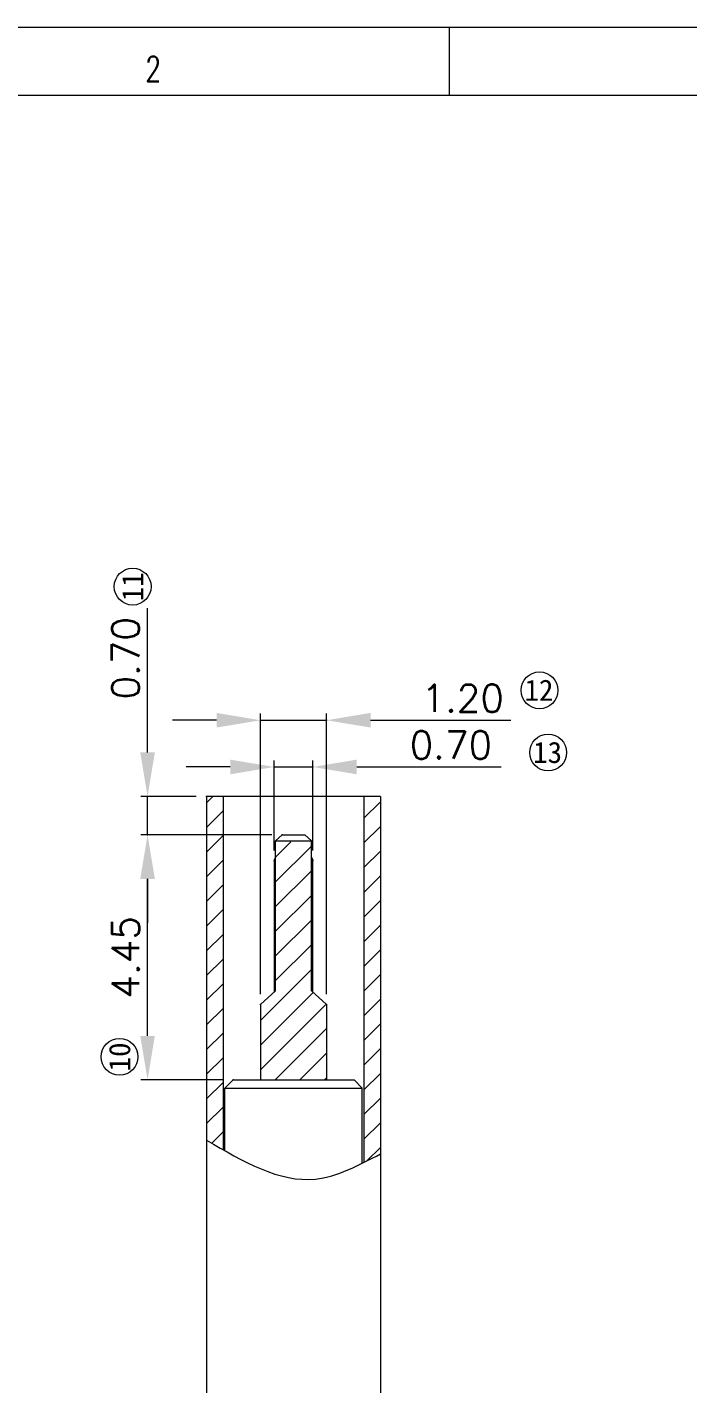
# Model space of a CAD drawing. Extents: x 2510 to 2656, y 708 to 759.
# Drawn here: x 2527.86 to 2539.87, y 734.01 to 758.68 of the extents above; entities that cross this region are included whole.
import ezdxf
from ezdxf.enums import TextEntityAlignment as Align

# ---------------------------------------------------------------- set-up
doc = ezdxf.new("R2010")
doc.units = 0
doc.header["$MEASUREMENT"] = 0
doc.layers.get('0').update_dxf_attribs({"linetype": 'CONTINUOUS', "lineweight": 20})
doc.layers.add('HANBO', color=7, linetype='CONTINUOUS', lineweight=9)
doc.styles.add('ROMANS', font='ROMANS.SHX', dxfattribs={"bigfont": 'gbcbig.shx'})
doc.styles.add('style2', font='')
doc.styles.get('style2').set_extended_font_data('SimSun')
doc.dimstyles.new('汉博电子', dxfattribs={"dimtxt": 0.5, "dimasz": 0.8, "dimexe": 0.12, "dimexo": 0.19, "dimgap": 0.15, "dimtad": 1, "dimzin": 1, "dimdsep": 46, "dimtxsty": 'ROMANS', "dimcen": 2.13, "dimclrd": 3, "dimclre": 3, "dimclrt": 2, "dimazin": 2, "dimtfac": 1, "dimtmove": 0, "dimatfit": 3, "dimfxl": 1, "dimlwd": 13, "dimlwe": 13, "dimarcsym": 0})

# ---------------------------------------------------------------- blocks, each defined once
blk = doc.blocks.new('*D19')
at = {"color": 3, "lineweight": 13, "transparency": 16777216}
for p, q in [((2531.554, 745.225), (2530.754, 745.225)), ((2532.354, 743.707), (2532.354, 745.345)), ((2532.354, 745.225), (2533.054, 745.225)), ((2533.054, 743.707), (2533.054, 745.345)), ((2533.854, 745.225), (2536.477, 745.225))]:
    blk.add_line(p, q, dxfattribs=at)
at = {"color": 3, "transparency": 16777216}
for points in [[(2531.554, 745.358), (2531.554, 745.092), (2532.354, 745.225)], [(2533.854, 745.358), (2533.854, 745.092), (2533.054, 745.225)]]:
    blk.add_solid(points, dxfattribs=at)
at = {"layer": 'HANBO', "color": 0, "transparency": 16777216}
for p in [(2533.054, 745.225), (2532.354, 743.517), (2533.054, 743.517)]:
    blk.add_point(p, dxfattribs=at)
at = {"color": 2, "transparency": 16777216, "insert": (2535.566, 745.625), "char_height": 0.5, "attachment_point": 5, "style": 'ROMANS'}
blk.add_mtext('0.70', dxfattribs=at)
blk = doc.blocks.new('*D20')
at = {"color": 3, "lineweight": 13, "transparency": 16777216}
for p, q in [((2532.104, 741.095), (2532.104, 746.195)), ((2533.304, 741.095), (2533.304, 746.195)), ((2531.304, 746.075), (2530.504, 746.075)), ((2532.104, 746.075), (2533.304, 746.075)), ((2534.104, 746.075), (2536.656, 746.075))]:
    blk.add_line(p, q, dxfattribs=at)
at = {"color": 3, "transparency": 16777216}
for points in [[(2531.304, 746.208), (2531.304, 745.942), (2532.104, 746.075)], [(2534.104, 746.208), (2534.104, 745.942), (2533.304, 746.075)]]:
    blk.add_solid(points, dxfattribs=at)
at = {"layer": 'HANBO', "color": 0, "transparency": 16777216}
for p in [(2533.304, 746.075), (2532.104, 740.905), (2533.304, 740.905)]:
    blk.add_point(p, dxfattribs=at)
at = {"color": 2, "transparency": 16777216, "insert": (2535.78, 746.475), "char_height": 0.5, "attachment_point": 5, "style": 'ROMANS'}
blk.add_mtext('1.20', dxfattribs=at)
blk = doc.blocks.new('*D25')
at = {"color": 3, "lineweight": 13, "transparency": 16777216}
for p, q in [((2532.309, 743.99), (2529.93, 743.99)), ((2530.05, 740.335), (2530.05, 743.19)), ((2531.414, 739.535), (2529.93, 739.535))]:
    blk.add_line(p, q, dxfattribs=at)
at = {"color": 3, "transparency": 16777216}
for points in [[(2529.917, 743.19), (2530.183, 743.19), (2530.05, 743.99)], [(2529.917, 740.335), (2530.183, 740.335), (2530.05, 739.535)]]:
    blk.add_solid(points, dxfattribs=at)
at = {"layer": 'HANBO', "color": 0, "transparency": 16777216}
for p in [(2530.05, 743.99), (2532.499, 743.99), (2531.604, 739.535)]:
    blk.add_point(p, dxfattribs=at)
at = {"color": 2, "transparency": 16777216, "insert": (2529.65, 741.763), "char_height": 0.5, "attachment_point": 5, "rotation": 90, "style": 'ROMANS'}
blk.add_mtext('4.45', dxfattribs=at)
blk = doc.blocks.new('*D26')
at = {"color": 3, "lineweight": 13, "transparency": 16777216}
for p, q in [((2530.05, 745.49), (2530.05, 748.114)), ((2530.934, 744.69), (2529.93, 744.69)), ((2530.05, 743.99), (2530.05, 744.69)), ((2532.309, 743.99), (2529.93, 743.99)), ((2530.05, 743.19), (2530.05, 742.39))]:
    blk.add_line(p, q, dxfattribs=at)
at = {"color": 3, "transparency": 16777216}
for points in [[(2529.917, 745.49), (2530.183, 745.49), (2530.05, 744.69)], [(2529.917, 743.19), (2530.183, 743.19), (2530.05, 743.99)]]:
    blk.add_solid(points, dxfattribs=at)
at = {"layer": 'HANBO', "color": 0, "transparency": 16777216}
for p in [(2530.05, 744.69), (2531.124, 744.69), (2532.499, 743.99)]:
    blk.add_point(p, dxfattribs=at)
at = {"color": 2, "transparency": 16777216, "insert": (2529.65, 747.202), "char_height": 0.5, "attachment_point": 5, "rotation": 90, "style": 'ROMANS'}
blk.add_mtext('0.70', dxfattribs=at)

msp = doc.modelspace()

# ---------------------------------------------------------------- linework, layer by layer
at = {"layer": 'HANBO'}
for p, q in [((2535.543, 757.446), (2535.543, 758.681)), ((2532.379, 743.577), (2532.354, 743.535)), ((2533.029, 743.577), (2533.054, 743.535))]:
    msp.add_line(p, q, dxfattribs=at)
at = {"layer": 'HANBO', "color": 7, "linetype": 'Continuous'}
for p, q in [((2531.124, 744.69), (2531.124, 733.69)), ((2534.284, 744.69), (2531.124, 744.69)), ((2531.424, 744.69), (2531.424, 738.264)), ((2533.984, 744.69), (2533.984, 738.032)), ((2534.284, 744.69), (2534.284, 733.69)), ((2532.379, 743.88), (2532.499, 743.99)), ((2532.499, 743.99), (2532.909, 743.99)), ((2533.029, 743.88), (2532.909, 743.99)), ((2532.379, 741.155), (2532.379, 743.88)), ((2532.379, 743.88), (2533.029, 743.88)), ((2533.029, 741.155), (2533.029, 743.88)), ((2532.354, 743.535), (2532.354, 741.132)), ((2533.054, 741.132), (2533.054, 743.535)), ((2532.104, 740.905), (2532.379, 741.155)), ((2533.029, 741.155), (2533.304, 740.905)), ((2532.104, 740.905), (2532.104, 739.535)), ((2533.304, 740.905), (2533.304, 739.535)), ((2531.604, 739.535), (2531.454, 739.385)), ((2531.604, 739.535), (2533.804, 739.535)), ((2533.804, 739.535), (2533.954, 739.385)), ((2531.454, 738.247), (2531.454, 739.385)), ((2531.454, 739.385), (2533.954, 739.385)), ((2533.954, 738.017), (2533.954, 739.385))]:
    msp.add_line(p, q, dxfattribs=at)
at = {"layer": 'HANBO', "color": 2}
for p, q in [((2531.124, 744.575), (2531.238, 744.69)), ((2533.984, 744.292), (2534.284, 744.592)), ((2531.124, 744.126), (2531.424, 744.426)), ((2531.124, 743.677), (2531.424, 743.977)), ((2533.984, 743.843), (2534.284, 744.143)), ((2532.379, 743.585), (2532.658, 743.865)), ((2532.379, 743.136), (2533.029, 743.786)), ((2531.124, 743.228), (2531.424, 743.528)), ((2533.984, 743.394), (2534.284, 743.694)), ((2532.379, 742.687), (2533.029, 743.337)), ((2533.984, 742.945), (2534.284, 743.245)), ((2531.124, 742.779), (2531.424, 743.079)), ((2532.379, 742.238), (2533.029, 742.888)), ((2533.984, 742.496), (2534.284, 742.796)), ((2531.124, 742.33), (2531.424, 742.63)), ((2532.379, 741.789), (2533.029, 742.439)), ((2533.984, 742.047), (2534.284, 742.347)), ((2531.124, 741.881), (2531.424, 742.181)), ((2532.379, 741.34), (2533.029, 741.99)), ((2533.984, 741.598), (2534.284, 741.898)), ((2531.124, 741.432), (2531.424, 741.732)), ((2532.104, 740.616), (2533.029, 741.541)), ((2531.124, 740.983), (2531.424, 741.283)), ((2533.984, 741.149), (2534.284, 741.449)), ((2532.104, 740.167), (2533.062, 741.125)), ((2533.984, 740.7), (2534.284, 741)), ((2531.124, 740.534), (2531.424, 740.834)), ((2532.104, 739.718), (2533.297, 740.911)), ((2533.984, 740.251), (2534.284, 740.551)), ((2531.124, 740.085), (2531.424, 740.385)), ((2532.37, 739.535), (2533.304, 740.469)), ((2532.819, 739.535), (2533.304, 740.02)), ((2533.984, 739.802), (2534.284, 740.102)), ((2531.124, 739.636), (2531.424, 739.936)), ((2533.268, 739.535), (2533.304, 739.571)), ((2533.984, 739.353), (2534.284, 739.653)), ((2531.124, 739.187), (2531.424, 739.487)), ((2531.124, 738.738), (2531.424, 739.038)), ((2533.984, 738.904), (2534.284, 739.204)), ((2531.218, 738.384), (2531.424, 738.589)), ((2533.984, 738.455), (2534.284, 738.755)), ((2534.037, 738.059), (2534.284, 738.306))]:
    msp.add_line(p, q, dxfattribs=at)
at = {"layer": 'HANBO', "linetype": 'Continuous', "lineweight": 0}
for points in [[(2510.313, 758.681), (2579.905, 758.681), (2579.905, 709.298), (2510.313, 709.298)], [(2511.548, 757.446), (2578.671, 757.446), (2578.673, 710.532), (2511.548, 710.532)]]:
    msp.add_lwpolyline(points, close=True, dxfattribs=at)
at = {"layer": 'HANBO', "color": 3, "ltscale": 2}
for centre in [(2529.779, 748.505), (2537.177, 746.619), (2537.334, 745.487), (2529.541, 739.954)]:
    msp.add_circle(centre, 0.335, dxfattribs=at)
at = {"layer": 'HANBO'}
msp.add_spline([(2531.124, 738.439), (2533.103, 737.731), (2534.284, 738.188)], degree=3, dxfattribs=at)

# ---------------------------------------------------------------- texts
at = {"layer": 'HANBO', "style": 'ROMANS', "width": 0.75}
msp.add_text('2', height=0.453, dxfattribs=at).set_placement((2530.152, 757.693), align=Align.CENTER)
at = {"layer": 'HANBO', "color": 3, "style": 'style2'}
for s, p in [('11', (2529.972, 748.239)), ('10', (2529.734, 739.688))]:
    msp.add_text(s, height=0.3866, rotation=90, dxfattribs=at).set_placement(p)
for s, p in [('12', (2536.904, 746.428)), ('13', (2537.061, 745.297))]:
    msp.add_text(s, height=0.3866, dxfattribs=at).set_placement(p)

# ---------------------------------------------------------------- dimensions: what is measured, and where the dimension line sits
at = {"color": 2}
dim = msp.add_linear_dim(base=(2530.05, 744.69), p1=(2532.499, 743.99), p2=(2531.124, 744.69), angle=90, dimstyle='汉博电子', dxfattribs=at)
dim.commit()
dim.dimension.update_dxf_attribs({"geometry": '*D26', "text_midpoint": (2530.05, 747.202), "dimtype": 160})
for base, p1, p2, picture, middle in [((2533.304, 746.075), (2532.104, 740.905), (2533.304, 740.905), '*D20', (2535.78, 746.075)), ((2533.054, 745.225), (2532.354, 743.517), (2533.054, 743.517), '*D19', (2535.566, 745.225))]:
    dim = msp.add_linear_dim(base=base, p1=p1, p2=p2, dimstyle='汉博电子', dxfattribs=at)
    dim.commit()
    dim.dimension.update_dxf_attribs({"geometry": picture, "text_midpoint": middle, "dimtype": 160})
dim = msp.add_linear_dim(base=(2530.049879345, 743.990145069), p1=(2531.60361083, 739.53514507), p2=(2532.498610829, 743.990145069), angle=90, dimstyle='汉博电子', dxfattribs=at)
dim.commit()
dim.dimension.update_dxf_attribs({"geometry": '*D25', "text_midpoint": (2529.649879345, 741.76264507)})

doc.saveas('drawing.dxf')
